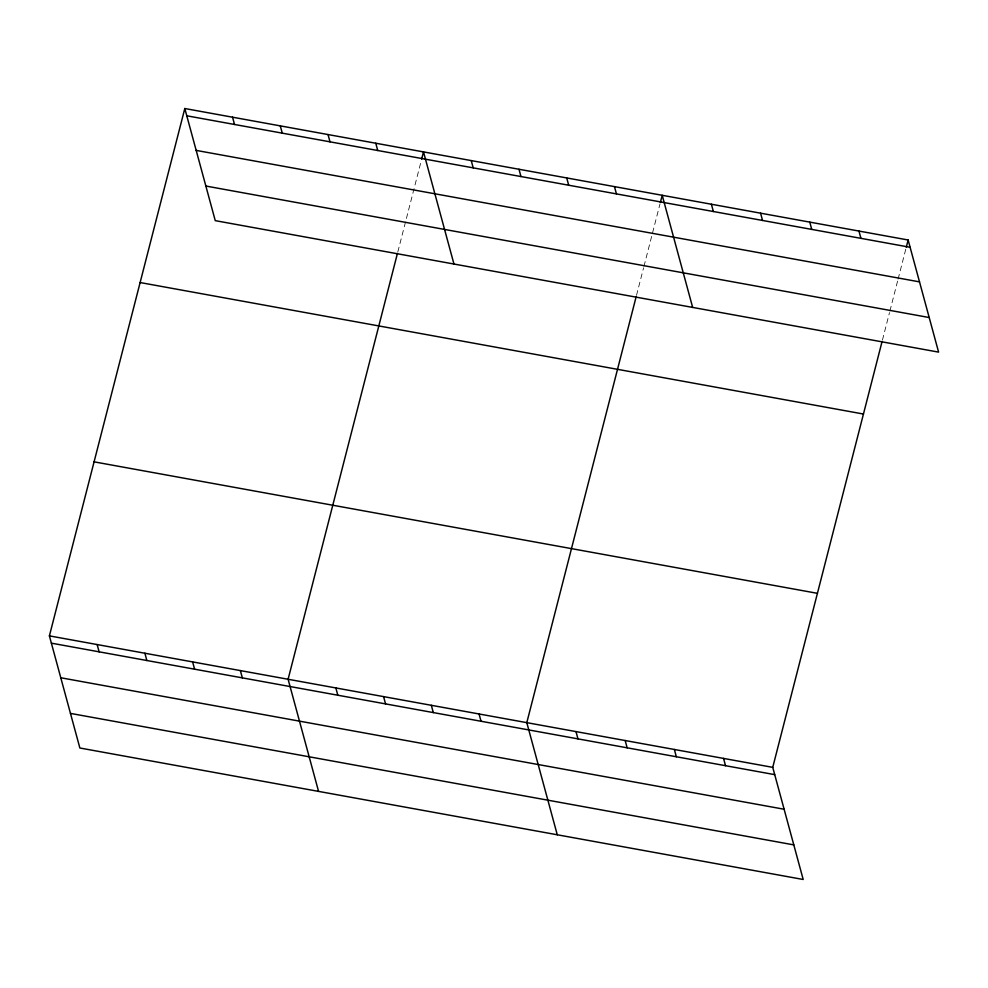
<?xml version="1.0" encoding="UTF-8"?>
<svg xmlns="http://www.w3.org/2000/svg" width="988" height="988" viewBox="0 0 988 988"><rect width="100%" height="100%" fill="white"/><g stroke="black" fill="none" stroke-linecap="round" stroke-linejoin="round"><path stroke-width="0.74" stroke-dasharray="4.94 3.71" d="M397.806 251.977L421.271 160.612M636.507 295.363L643.583 267.81M643.954 266.352L659.972 203.997M882.445 340.07L889.521 312.517M889.892 311.059L897.709 280.604M898.08 279.159L905.897 248.704"/><path stroke-width="1.48" d="M882.074 341.515L772.74 767.355L803.195 879.481L79.867 748.002L49.4 635.877L184.805 108.519L908.133 239.998L938.6 352.123L215.261 220.645L184.805 108.519M397.435 253.422L288.101 679.262L318.568 791.388M421.641 159.154L423.506 151.905L453.961 264.031M636.136 296.808L526.802 722.648L557.269 834.774M660.342 202.552L662.207 195.291L692.662 307.429M906.28 247.247L908.133 239.998M186.781 115.794L910.109 247.284M196.18 150.398L919.519 281.876M205.862 186.04L929.202 317.531M140.123 282.543L863.45 414.034M94.082 461.841L817.422 593.331M49.4 635.877L772.74 767.355M51.376 643.151L774.716 774.641M60.774 677.756L784.114 809.234M70.469 713.398L793.796 844.888M858.955 231.056L860.931 238.343M809.765 222.115L811.741 229.401M760.575 213.173L762.551 220.46M711.385 204.232L713.373 211.518M614.462 186.621L616.438 193.895M566.717 177.939L568.705 185.225M723.549 758.414L725.525 765.7M518.984 169.257L520.96 176.543M674.359 749.472L676.335 756.759M471.239 160.587L473.215 167.861M625.169 740.531L627.158 747.817M575.992 731.589L577.968 738.876M375.761 143.223L377.737 150.509M328.028 134.553L330.004 141.827M479.057 713.978L481.033 721.252M280.283 125.871L282.259 133.158M431.324 705.296L433.3 712.583M232.538 117.189L234.527 124.476M383.579 696.614L385.555 703.901M335.846 687.944L337.822 695.219M240.356 670.58L242.344 677.867M192.623 661.911L194.599 669.185M144.878 653.229L146.854 660.515M97.145 644.547L99.121 651.833"/></g></svg>
